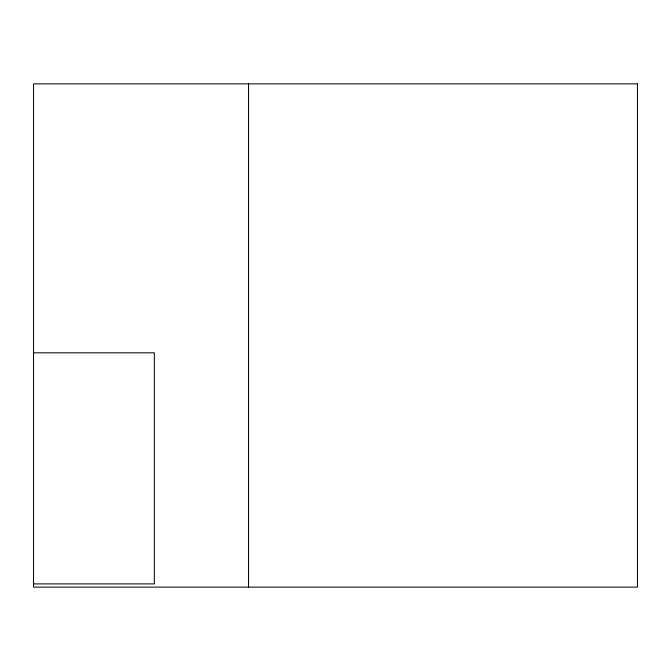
<?xml version="1.0" encoding="UTF-8"?>
<svg xmlns="http://www.w3.org/2000/svg" width="671" height="671" viewBox="0 0 671 671"><rect width="100%" height="100%" fill="white"/><g stroke="black" fill="none" stroke-linecap="round" stroke-linejoin="round"><path stroke-width="1.01" d="M33.55 352.812L154.33 352.812L154.33 583.904L33.55 583.904M248.538 83.875L248.538 587.125M637.45 83.875L33.55 83.875L33.55 587.125L637.45 587.125L637.45 83.875"/></g></svg>
